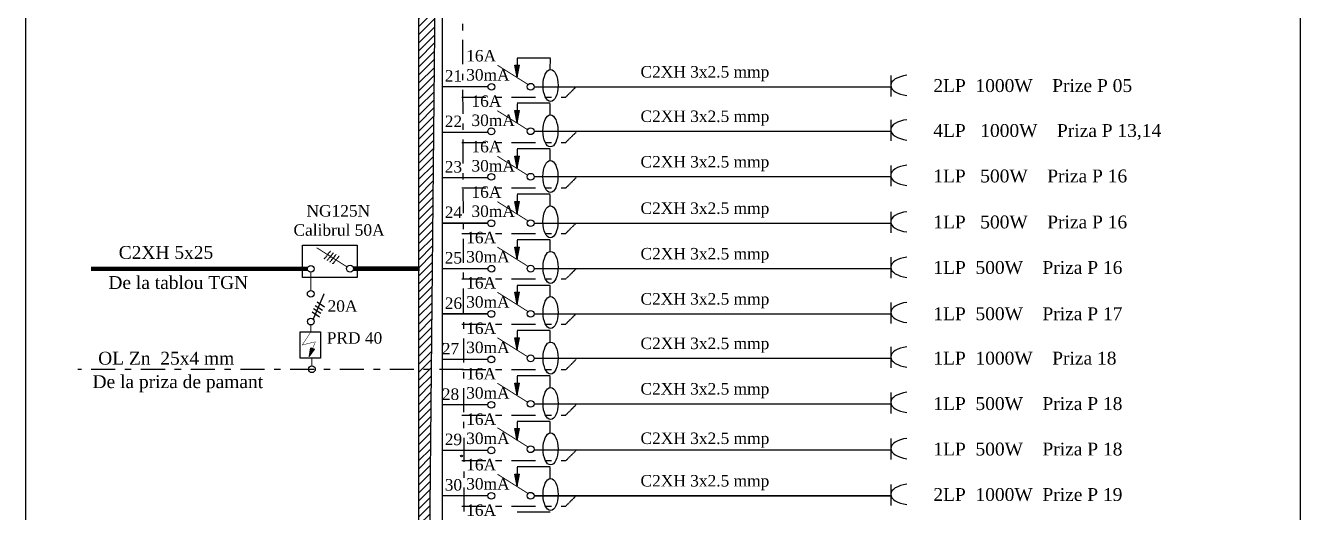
# Model space of a CAD drawing. Header units: inches. Extents: x -369701 to 85886, y 28217 to 66726.
# Drawn here: x -260689 to -246673, y 44547 to 49903 of the extents above; entities that cross this region are included whole.
import ezdxf

# ---------------------------------------------------------------- set-up
doc = ezdxf.new("R2010")
doc.units = ezdxf.units.IN
doc.header["$MEASUREMENT"] = 0
doc.linetypes.add('DOUBLE_DASHED', pattern=[1.093611, 0.529167, -0.211667, 0.141111, -0.211667])
doc.layers.add('Circuite', color=7, linetype='Continuous', lineweight=25)
doc.layers.add('ELECTRICAL', color=7, linetype='Continuous')
doc.styles.get("Standard").update_dxf_attribs({"font": 'arial.ttf'})

msp = doc.modelspace()

# ---------------------------------------------------------------- hatches: boundary and pattern name
at = {"layer": 'Circuite'}
h = msp.add_hatch(dxfattribs=at)
h.set_pattern_fill('ANSI31', color=256, scale=500, style=0)
h.set_pattern_definition([(45, (-1851129.81, -1142883.89), (-44.1941738, 44.1941738), [])])
h.paths.add_polyline_path([(-256110, 58602), (-256365, 58602), (-256365, 32006)])
at = {"layer": 'Circuite', "linetype": 'Continuous'}
h = msp.add_hatch(color=256, dxfattribs=at)
h.paths.add_polyline_path([(-255284, 49337), (-255284, 49467), (-255310, 49467)])
h.paths.add_polyline_path([(-255257, 49467), (-255284, 49467), (-255284, 49337)])
h = msp.add_hatch(color=256, dxfattribs=at)
h.paths.add_polyline_path([(-255284, 49337), (-255284, 49467), (-255310, 49467)])
h.paths.add_polyline_path([(-255257, 49467), (-255284, 49467), (-255284, 49337)])
h = msp.add_hatch(color=256, dxfattribs=at)
h.paths.add_polyline_path([(-255284, 48837), (-255284, 48967), (-255311, 48967)])
h.paths.add_polyline_path([(-255258, 48967), (-255284, 48967), (-255284, 48837)])
h = msp.add_hatch(color=256, dxfattribs=at)
h.paths.add_polyline_path([(-255284, 48337), (-255284, 48467), (-255311, 48467)])
h.paths.add_polyline_path([(-255258, 48467), (-255284, 48467), (-255284, 48337)])
h = msp.add_hatch(color=256, dxfattribs=at)
h.paths.add_polyline_path([(-255284, 47837), (-255284, 47967), (-255310, 47967)])
h.paths.add_polyline_path([(-255258, 47967), (-255284, 47967), (-255284, 47837)])
h = msp.add_hatch(color=256, dxfattribs=at)
h.paths.add_polyline_path([(-255284, 47337), (-255284, 47467), (-255310, 47467)])
h.paths.add_polyline_path([(-255258, 47467), (-255284, 47467), (-255284, 47337)])
h = msp.add_hatch(color=256, dxfattribs=at)
h.paths.add_polyline_path([(-255284, 47337), (-255284, 47467), (-255310, 47467)])
h.paths.add_polyline_path([(-255258, 47467), (-255284, 47467), (-255284, 47337)])
h = msp.add_hatch(color=256, dxfattribs=at)
h.paths.add_polyline_path([(-255284, 46840), (-255284, 46970), (-255310, 46970)])
h.paths.add_polyline_path([(-255257, 46970), (-255284, 46970), (-255284, 46840)])
h = msp.add_hatch(color=256, dxfattribs=at)
h.paths.add_polyline_path([(-255284, 46840), (-255284, 46970), (-255310, 46970)])
h.paths.add_polyline_path([(-255258, 46970), (-255284, 46970), (-255284, 46840)])
h = msp.add_hatch(color=256, dxfattribs=at)
h.paths.add_polyline_path([(-255284, 46340), (-255284, 46470), (-255310, 46470)])
h.paths.add_polyline_path([(-255258, 46470), (-255284, 46470), (-255284, 46340)])
h = msp.add_hatch(color=256, dxfattribs=at)
h.paths.add_polyline_path([(-255284, 46340), (-255284, 46470), (-255310, 46470)])
h.paths.add_polyline_path([(-255258, 46470), (-255284, 46470), (-255284, 46340)])
h = msp.add_hatch(color=256, dxfattribs=at)
h.paths.add_polyline_path([(-257533, 46351), (-257551, 46359), (-257567, 46269)])
h.paths.add_polyline_path([(-257513, 46343), (-257533, 46351), (-257567, 46269), (-257568, 46264)])
h = msp.add_hatch(color=256, dxfattribs=at)
h.paths.add_polyline_path([(-255284, 45840), (-255284, 45970), (-255310, 45970)])
h.paths.add_polyline_path([(-255258, 45970), (-255284, 45970), (-255284, 45840)])
h = msp.add_hatch(color=256, dxfattribs=at)
h.paths.add_polyline_path([(-255284, 45840), (-255284, 45970), (-255310, 45970)])
h.paths.add_polyline_path([(-255258, 45970), (-255284, 45970), (-255284, 45840)])
h = msp.add_hatch(color=256, dxfattribs=at)
h.paths.add_polyline_path([(-255284, 45340), (-255284, 45470), (-255310, 45470)])
h.paths.add_polyline_path([(-255258, 45470), (-255284, 45470), (-255284, 45340)])
h = msp.add_hatch(color=256, dxfattribs=at)
h.paths.add_polyline_path([(-255284, 45340), (-255284, 45470), (-255310, 45470)])
h.paths.add_polyline_path([(-255258, 45470), (-255284, 45470), (-255284, 45340)])
h = msp.add_hatch(color=256, dxfattribs=at)
h.paths.add_polyline_path([(-255284, 44840), (-255284, 44970), (-255310, 44970)])
h.paths.add_polyline_path([(-255258, 44970), (-255284, 44970), (-255284, 44840)])
h = msp.add_hatch(color=256, dxfattribs=at)
h.paths.add_polyline_path([(-255284, 44840), (-255284, 44970), (-255310, 44970)])
h.paths.add_polyline_path([(-255258, 44970), (-255284, 44970), (-255284, 44840)])
at = {"layer": 'ELECTRICAL', "linetype": 'Continuous'}
h = msp.add_hatch(color=256, dxfattribs=at)
h.paths.add_polyline_path([(-255887, 45169, 0.380546), (-255895, 45178), (-255895, 45160, 0.380546)])
h.paths.add_polyline_path([(-255895, 45178, 0.448702), (-255906, 45169, 0.448702), (-255895, 45160)])

# ---------------------------------------------------------------- linework, layer by layer
at = {"layer": 'Circuite', "linetype": 'DOUBLE_DASHED', "ltscale": 500}
for p, q in [((-255913, 59586), (-255833, 31877)), ((-255874, 46119), (-260112, 46119))]:
    msp.add_line(p, q, dxfattribs=at)
at = {"layer": 'Circuite', "linetype": 'Continuous'}
for p, q in [((-255283, 49542), (-255284, 49337)), ((-254919, 49542), (-255283, 49542)), ((-254920, 49421), (-254919, 49541)), ((-255310, 49467), (-255257, 49467)), ((-255284, 49337), (-255310, 49467)), ((-255310, 49467), (-255257, 49467)), ((-255284, 49337), (-255257, 49467)), ((-255284, 49337), (-255257, 49467)), ((-255284, 48837), (-255311, 48967)), ((-255311, 48967), (-255258, 48967)), ((-254921, 49047), (-255284, 49047)), ((-255284, 49042), (-255284, 48837)), ((-255284, 48837), (-255258, 48967)), ((-254921, 48921), (-254921, 49041)), ((-254921, 48547), (-255284, 48547)), ((-255284, 48542), (-255284, 48337)), ((-254921, 48421), (-254921, 48541)), ((-255284, 48337), (-255311, 48467)), ((-255311, 48467), (-255258, 48467)), ((-255284, 48337), (-255258, 48467)), ((-255284, 47837), (-255310, 47967)), ((-255310, 47967), (-255258, 47967)), ((-254920, 48047), (-255284, 48047)), ((-255284, 48042), (-255284, 47837)), ((-255284, 47837), (-255258, 47967)), ((-254920, 47921), (-254920, 48041)), ((-254920, 47547), (-255284, 47547)), ((-255284, 47542), (-255284, 47337)), ((-254920, 47421), (-254920, 47541)), ((-255310, 47467), (-255258, 47467)), ((-255284, 47337), (-255310, 47467)), ((-255310, 47467), (-255258, 47467)), ((-255284, 47337), (-255258, 47467)), ((-255284, 47337), (-255258, 47467)), ((-255310, 46970), (-255257, 46970)), ((-255284, 46840), (-255310, 46970)), ((-255310, 46970), (-255258, 46970)), ((-255284, 47045), (-255284, 46840)), ((-254920, 47045), (-255284, 47045)), ((-255284, 46840), (-255257, 46970)), ((-255284, 46840), (-255258, 46970)), ((-254920, 46924), (-254920, 47044)), ((-257503, 46825), (-257422, 46771)), ((-257484, 46864), (-257403, 46809)), ((-257536, 46753), (-257455, 46699)), ((-257523, 46792), (-257441, 46738)), ((-254920, 46550), (-255284, 46550)), ((-255284, 46545), (-255284, 46340)), ((-254920, 46424), (-254920, 46544)), ((-255310, 46470), (-255258, 46470)), ((-255284, 46340), (-255310, 46470)), ((-255310, 46470), (-255258, 46470)), ((-255284, 46340), (-255258, 46470)), ((-255284, 46340), (-255258, 46470)), ((-257569, 46264), (-257513, 46343)), ((-257568, 46264), (-257551, 46359)), ((-257551, 46359), (-257513, 46343)), ((-254920, 46050), (-255284, 46050)), ((-255284, 46045), (-255284, 45840)), ((-254920, 45924), (-254920, 46044)), ((-255310, 45970), (-255258, 45970)), ((-255284, 45840), (-255310, 45970)), ((-255310, 45970), (-255258, 45970)), ((-255284, 45840), (-255258, 45970)), ((-255284, 45840), (-255258, 45970)), ((-255310, 45470), (-255258, 45470)), ((-255284, 45340), (-255310, 45470)), ((-255310, 45470), (-255258, 45470)), ((-254920, 45550), (-255284, 45550)), ((-255284, 45545), (-255284, 45340)), ((-255284, 45340), (-255258, 45470)), ((-255284, 45340), (-255258, 45470)), ((-254920, 45424), (-254920, 45544)), ((-254920, 45050), (-255284, 45050)), ((-255284, 45045), (-255284, 44840)), ((-254920, 44924), (-254920, 45044)), ((-255310, 44970), (-255258, 44970)), ((-255284, 44840), (-255310, 44970)), ((-255310, 44970), (-255258, 44970)), ((-255284, 44840), (-255258, 44970)), ((-255284, 44840), (-255258, 44970)), ((-254920, 44550), (-255284, 44550))]:
    msp.add_line(p, q, dxfattribs=at)
for points in [[(-246673, 28227), (-246673, 59855), (-260688, 59865), (-260689, 28227)], [(-257642, 47488), (-257041, 47488), (-257041, 47130), (-257642, 47130)], [(-257670, 46536), (-257444, 46536), (-257444, 46245), (-257670, 46245)]]:
    msp.add_lwpolyline(points, close=True, dxfattribs=at)
at = {"layer": 'Circuite'}
msp.add_lwpolyline([(-256365, 58602), (-256110, 58602), (-256110, 32006), (-256365, 32006)], close=True, dxfattribs=at)
at = {"layer": 'Circuite', "linetype": 'Continuous', "flags": 128}
for points, const_width in [([(-257552, 47194), (-257552, 46989)], 10.1), ([(-257525, 46676), (-257406, 46953)], 15), ([(-257552, 46609), (-257552, 46536)], 10.1), ([(-257559, 46524), (-257647, 46389), (-257502, 46425), (-257559, 46287), (-257559, 46287)], 5.06), ([(-257540, 46245), (-257540, 46159)], 10.1)]:
    msp.add_lwpolyline(points, dxfattribs=dict(at, const_width=const_width))
at = {"layer": 'Circuite', "linetype": 'Continuous'}
for centre in [(-257553, 46952), (-257552, 46647), (-257540, 46123)]:
    msp.add_circle(centre, 37.2, dxfattribs=at)
for centre in [(-254917, 49243), (-254918, 48743), (-254918, 48243), (-254918, 47743), (-254917, 47243), (-254917, 46746), (-254917, 46246), (-254917, 46246), (-254917, 45746), (-254917, 45246), (-254917, 44746)]:
    msp.add_ellipse(centre, major_axis=(0, 176), ratio=0.466655, dxfattribs=at)
at = {"layer": 'ELECTRICAL', "linetype": 'Continuous'}
for p, q in [((-256110, 58602), (-256365, 32006)), ((-257590, 47227), (-257590, 47227))]:
    msp.add_line(p, q, dxfattribs=at)
at = {"layer": 'ELECTRICAL', "color": 7, "linetype": 'Continuous'}
for p, q in [((-251175, 49354), (-251175, 49123)), ((-251176, 48865), (-251176, 48635)), ((-251176, 48365), (-251176, 48135)), ((-251176, 47854), (-251176, 47623)), ((-251175, 47354), (-251175, 47123)), ((-251175, 46857), (-251175, 46626)), ((-251175, 46368), (-251175, 46138)), ((-251175, 45868), (-251175, 45638)), ((-251175, 45362), (-251175, 45131)), ((-251175, 44857), (-251175, 44626))]:
    msp.add_line(p, q, dxfattribs=at)
at = {"layer": 'ELECTRICAL', "linetype": 'DOUBLE_DASHED'}
for p, q in [((-254749, 49116), (-254636, 49229)), ((-254750, 48616), (-254636, 48729)), ((-254750, 48616), (-254636, 48729)), ((-254750, 48116), (-254636, 48229)), ((-254750, 48116), (-254636, 48229)), ((-254750, 47616), (-254637, 47729)), ((-257403, 47337), (-257334, 47424)), ((-257371, 47319), (-257302, 47405)), ((-257371, 47319), (-257302, 47405)), ((-257341, 47301), (-257272, 47387)), ((-257311, 47281), (-257241, 47367)), ((-254750, 47116), (-254636, 47229)), ((-254749, 46619), (-254636, 46732)), ((-254749, 46119), (-254636, 46232)), ((-254749, 45619), (-254636, 45732)), ((-254749, 45119), (-254636, 45232)), ((-254750, 44619), (-254636, 44732))]:
    msp.add_line(p, q, dxfattribs=at)
at = {"layer": 'ELECTRICAL', "linetype": 'DOUBLE_DASHED', "ltscale": 500}
for p, q in [((-255893, 49116), (-254749, 49116)), ((-255893, 48616), (-254750, 48616)), ((-255893, 48116), (-254750, 48116)), ((-255893, 47616), (-254750, 47616)), ((-255893, 47116), (-254750, 47116)), ((-255893, 46619), (-254749, 46619)), ((-255893, 46119), (-254749, 46119)), ((-255893, 45619), (-254749, 45619)), ((-255893, 45119), (-254749, 45119)), ((-255893, 44619), (-254750, 44619))]:
    msp.add_line(p, q, dxfattribs=at)
at = {"layer": 'ELECTRICAL', "linetype": 'Continuous', "flags": 128}
for points, const_width in [([(-255165, 49255), (-255501, 49466)], 10.1), ([(-255165, 49255), (-255501, 49466)], 10.1), ([(-255165, 49255), (-255501, 49466)], 10.1), ([(-256113, 49229), (-255604, 49229)], 15.2), ([(-256113, 49229), (-255604, 49229)], 15.2), ([(-255097, 49228), (-251175, 49228)], 15.2), ([(-255166, 48755), (-255502, 48966)], 10.1), ([(-255166, 48755), (-255502, 48966)], 10.1), ([(-255166, 48755), (-255502, 48966)], 10.1), ([(-256114, 48729), (-255605, 48729)], 15.2), ([(-255098, 48739), (-251176, 48739)], 15.2), ([(-255166, 48255), (-255502, 48466)], 10.1), ([(-255166, 48255), (-255502, 48466)], 10.1), ([(-255166, 48255), (-255502, 48466)], 10.1), ([(-256114, 48229), (-255605, 48229)], 15.2), ([(-255098, 48239), (-251176, 48239)], 15.2), ([(-255166, 47755), (-255502, 47966)], 10.1), ([(-255166, 47755), (-255502, 47966)], 10.1), ([(-255166, 47755), (-255502, 47966)], 10.1), ([(-256113, 47729), (-255605, 47729)], 15.2), ([(-256113, 47729), (-255605, 47729)], 15.2), ([(-256113, 47729), (-255605, 47729)], 15.2), ([(-255098, 47728), (-251176, 47728)], 15.2), ([(-257153, 47248), (-257488, 47459)], 10.1), ([(-255166, 47255), (-255501, 47466)], 10.1), ([(-255166, 47255), (-255501, 47466)], 10.1), ([(-255166, 47255), (-255501, 47466)], 10.1), ([(-257591, 47227), (-259970, 47227)], 50.6), ([(-257085, 47228), (-256354, 47228)], 50.6), ([(-256113, 47229), (-255604, 47229)], 15.2), ([(-255098, 47228), (-251175, 47228)], 15.2), ([(-255165, 46758), (-255501, 46969)], 10.1), ([(-255165, 46758), (-255501, 46969)], 10.1), ([(-255165, 46758), (-255501, 46969)], 10.1), ([(-256113, 46732), (-255604, 46732)], 15.2), ([(-255097, 46731), (-251175, 46731)], 15.2), ([(-255165, 46258), (-255501, 46469)], 10.1), ([(-255165, 46258), (-255501, 46469)], 10.1), ([(-255165, 46258), (-255501, 46469)], 10.1), ([(-256113, 46232), (-255604, 46232)], 15.2), ([(-255098, 46242), (-251175, 46242)], 15.2), ([(-255165, 45758), (-255501, 45969)], 10.1), ([(-255165, 45758), (-255501, 45969)], 10.1), ([(-255165, 45758), (-255501, 45969)], 10.1), ([(-256113, 45732), (-255604, 45732)], 15.2), ([(-255098, 45742), (-251175, 45742)], 15.2), ([(-255166, 45269), (-255501, 45480)], 10.1), ([(-256113, 45232), (-255604, 45232)], 15.2), ([(-255099, 45235), (-251175, 45235)], 15.2), ([(-255166, 44758), (-255501, 44969)], 10.1), ([(-255166, 44758), (-255501, 44969)], 10.1), ([(-255166, 44758), (-255501, 44969)], 10.1), ([(-256113, 44732), (-255604, 44732)], 15.2), ([(-255098, 44731), (-251175, 44731)], 15.2)]:
    msp.add_lwpolyline(points, dxfattribs=dict(at, const_width=const_width))
at = {"layer": 'ELECTRICAL', "linetype": 'Continuous'}
for centre, radius in [((-255567, 49228), 37.2), ((-255135, 49229), 37.2), ((-255135, 49229), 37.2), ((-255568, 48739), 37.2), ((-255136, 48740), 37.2), ((-255568, 48239), 37.2), ((-255136, 48240), 37.2), ((-255568, 47728), 37.2), ((-255136, 47729), 37.2), ((-257553, 47227), 37.2), ((-257121, 47229), 37.2), ((-255567, 47228), 37.2), ((-255136, 47229), 37.2), ((-255136, 47229), 37.2), ((-255568, 46731), 37.2), ((-255136, 46732), 37.2), ((-255136, 46732), 37.2), ((-255568, 46231), 37.2), ((-255136, 46243), 37.2), ((-255136, 46243), 37.2), ((-255568, 45731), 37.2), ((-255136, 45743), 37.2), ((-255136, 45743), 37.2), ((-255136, 45243), 37.2), ((-255136, 45243), 37.2), ((-255896, 45169), 9.44), ((-255568, 45231), 37.2), ((-255568, 44731), 37.2), ((-255136, 44732), 37.2), ((-255136, 44732), 37.2)]:
    msp.add_circle(centre, radius, dxfattribs=at)
at = {"layer": 'ELECTRICAL', "color": 7, "linetype": 'Continuous'}
for centre in [(-250941, 49244), (-250942, 48755), (-250942, 48255), (-250942, 47744), (-250941, 47244), (-250941, 46747), (-250941, 46258), (-250941, 45758), (-250941, 45251), (-250941, 44747)]:
    msp.add_ellipse(centre, major_axis=(-236, 0), ratio=0.487665, start_param=-1.324285, end_param=1.324285, dxfattribs=at)

# ---------------------------------------------------------------- texts
at = {"layer": 'Circuite', "linetype": 'Continuous', "attachment_point": 1}
for s, insert, char_height, width in [('{\\fTimes New Roman|b0|i0|c0|p18;16A\\P30mA}', (-255844, 49634), 126.25, 407.03), ('{\\fTimes New Roman|b0|i0|c0|p18;16A\\P30mA}', (-255786, 49134), 126.25, 407.03), ('{\\fTimes New Roman|b0|i0|c0|p18;16A\\P30mA}', (-255786, 48634), 126.25, 407.03), ('{\\fTimes New Roman|b0|i0|c0|p18;16A\\P30mA}', (-255786, 48134), 126.25, 407.03), ('{\\fTimes New Roman|b0|i0|c0|p18;16A\\P30mA}', (-255844, 47634), 126.25, 407.03), ('{\\fTimes New Roman|b0|i0|c0|p18;16A\\P30mA}', (-255844, 47137), 126.25, 407.03), ('{\\fTimes New Roman|b0|i0|c0|p18;16A\\P30mA}', (-255844, 46637), 126.25, 407.03), ('{\\fTimes New Roman|b0|i0|c0|p18;PRD 40}', (-257377, 46530), 126.38, 1127.52), ('{\\fTimes New Roman|b0|i0|c0|p18;16A\\P30mA}', (-255844, 46137), 126.25, 407.03), ('{\\fTimes New Roman|b0|i0|c0|p18;16A\\P30mA}', (-255844, 45637), 126.25, 407.03), ('{\\fTimes New Roman|b0|i0|c0|p18;16A\\P30mA}', (-255844, 45137), 126.25, 407.03), ('{\\fTimes New Roman|b0|i0|c0|p18;16A\\P30mA}', (-255844, 44637), 126.25, 407.03)]:
    msp.add_mtext(s, dxfattribs=dict(at, insert=insert, char_height=char_height, width=width))
at = {"layer": 'ELECTRICAL', "linetype": 'Continuous', "attachment_point": 1}
for s, insert, char_height, width in [('{\\fTimes New Roman|b0|i0|c0|p18;21}', (-256080, 49412), 126.38, 407.44), ('{\\fTimes New Roman|b0|i0|c0|p18;22}', (-256080, 48912), 126.38, 407.44), ('{\\fTimes New Roman|b0|i0|c0|p18;23}', (-256080, 48412), 126.38, 407.44), ('{\\fTimes New Roman|b0|i0|c0|p18;   NG125N\\PCalibrul 50A}', (-257743, 47928), 126.38, 1443.2), ('{\\fTimes New Roman|b0|i0|c0|p18;24}', (-256080, 47912), 126.38, 407.44), ('{\\fTimes New Roman|b0|i0|c0|p18;25}', (-256080, 47412), 126.38, 407.44), ('{\\fTimes New Roman|b0|i0|c0|p18;         De la tablou TGN\\P                         }', (-260259, 47147), 141.54, 3139.93), ('{\\fTimes New Roman|b0|i0|c0|p18;20A}', (-257368, 46881), 126.38, 407.44), ('{\\fTimes New Roman|b0|i0|c0|p18;26}', (-256080, 46912), 126.38, 407.44), ('\\pxt1;{\\fTimes New Roman|b0|i0|c0|p18;27}', (-256112, 46412), 126.38, 407.44), ('{\\fTimes New Roman|b0|i0|c0|p18;De la priza de pamant}', (-259952, 46057), 141.54, 3139.93), ('\\pxt1;{\\fTimes New Roman|b0|i0|c0|p18;28}', (-256112, 45912), 126.38, 407.44), ('{\\fTimes New Roman|b0|i0|c0|p18;29}', (-256080, 45415), 126.38, 407.44), ('{\\fTimes New Roman|b0|i0|c0|p18;30}', (-256080, 44915), 126.38, 407.44)]:
    msp.add_mtext(s, dxfattribs=dict(at, insert=insert, char_height=char_height, width=width))
at = {"layer": 'ELECTRICAL', "linetype": 'DOUBLE_DASHED', "attachment_point": 1}
for s, insert, char_height, width in [('{\\fTimes New Roman|b0|i0|c0|p18;C2XH 3x2.5 mmp}', (-253928, 49457), 126.38, 2813.98), ('{\\fTimes New Roman|b0|i0|c0|p18;2LP  1000W    Prize P 05}', (-250709, 49313), 141.54, 8555.18), ('{\\fTimes New Roman|b0|i0|c0|p18;C2XH 3x2.5 mmp}', (-253928, 48968), 126.38, 2813.98), ('{\\fTimes New Roman|b0|i0|c0|p18;4LP   1000W    Priza P 13,14}', (-250710, 48819), 141.54, 8555.18), ('{\\fTimes New Roman|b0|i0|c0|p18;C2XH 3x2.5 mmp}', (-253928, 48468), 126.38, 2813.98), ('{\\fTimes New Roman|b0|i0|c0|p18;1LP   500W    Priza P 16}', (-250710, 48319), 141.54, 8555.18), ('{\\fTimes New Roman|b0|i0|c0|p18;C2XH 3x2.5 mmp}', (-253928, 47957), 126.38, 2813.98), ('{\\fTimes New Roman|b0|i0|c0|p18;1LP   500W    Priza P 16}', (-250710, 47813), 141.54, 8555.18), ('{\\fTimes New Roman|b0|i0|c0|p18;    C2XH 5x25}', (-259878, 47478), 141.54, 2813.98), ('{\\fTimes New Roman|b0|i0|c0|p18;C2XH 3x2.5 mmp}', (-253928, 47457), 126.38, 2813.98), ('{\\fTimes New Roman|b0|i0|c0|p18;1LP  500W    Priza P 16}', (-250709, 47313), 141.54, 8555.18), ('{\\fTimes New Roman|b0|i0|c0|p18;C2XH 3x2.5 mmp}', (-253928, 46960), 126.38, 2813.98), ('{\\fTimes New Roman|b0|i0|c0|p18;1LP  500W    Priza P 17}', (-250709, 46804), 141.54, 8555.18), ('{\\fTimes New Roman|b0|i0|c0|p18;C2XH 3x2.5 mmp}', (-253928, 46471), 126.38, 2813.98), ('{\\fTimes New Roman|b0|i0|c0|p18;OL Zn  25x4 mm}', (-259890, 46315), 141.54, 1941.33), ('{\\fTimes New Roman|b0|i0|c0|p18;1LP  1000W    Priza 18}', (-250709, 46316), 141.54, 8555.18), ('{\\fTimes New Roman|b0|i0|c0|p18;C2XH 3x2.5 mmp}', (-253928, 45971), 126.38, 2813.98), ('{\\fTimes New Roman|b0|i0|c0|p18;1LP  500W    Priza P 18}', (-250709, 45816), 141.54, 8555.18), ('{\\fTimes New Roman|b0|i0|c0|p18;C2XH 3x2.5 mmp}', (-253928, 45427), 126.38, 2813.98), ('{\\fTimes New Roman|b0|i0|c0|p18;1LP  500W    Priza P 18}', (-250709, 45316), 141.54, 8555.18), ('{\\fTimes New Roman|b0|i0|c0|p18;C2XH 3x2.5 mmp}', (-253928, 44960), 126.38, 2813.98), ('{\\fTimes New Roman|b0|i0|c0|p18;2LP  1000W  Prize P 19}', (-250709, 44816), 141.54, 8555.18)]:
    msp.add_mtext(s, dxfattribs=dict(at, insert=insert, char_height=char_height, width=width))

doc.saveas('drawing.dxf')
